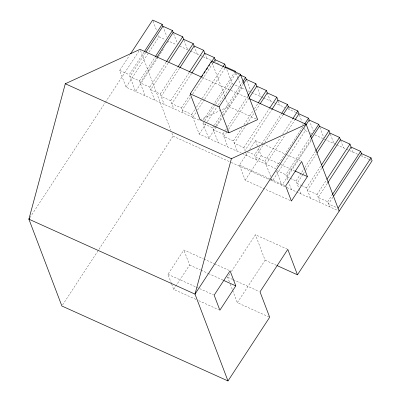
<?xml version="1.0" encoding="UTF-8"?>
<svg xmlns="http://www.w3.org/2000/svg" width="401" height="401" viewBox="0 0 401 401"><rect width="100%" height="100%" fill="white"/><g stroke="black" fill="none" stroke-linecap="round" stroke-linejoin="round"><path stroke-width="0.3" stroke-dasharray="2 1.5" d="M199.011 120.099L126.054 87.182L119.683 70.411L129.538 55.353M29.93 217.608L105.057 102.811M105.403 102.29L139.363 50.396M158.024 57.223L135.593 91.488L129.222 74.716L144.175 51.869M145.568 52.706L129.934 76.591L139.478 80.897L145.137 95.794M126.054 87.182L159.017 36.822L158.355 35.087M139.478 80.897L155.107 57.012M156.53 57.924L140.22 82.847L149.758 87.152L154.676 100.095M158.36 56.701L164.139 47.874M167.538 42.686L168.555 41.128L176.41 44.671M149.758 87.152L166.069 62.23M168.044 63.188L150.711 89.664L160.255 93.969L164.215 104.4M160.255 93.969L177.583 67.493M179.513 68.335L161.167 96.37L170.706 100.676L173.753 108.706M170.706 100.676L189.056 72.641M191.538 73.528L171.834 103.638L181.372 107.944L183.297 113.007M181.372 107.944L189.868 94.962M190.355 97.659L182.199 110.12L191.738 114.425L199.207 134.084L241.297 153.077M192.731 94.024L212.781 63.393M62.566 304.96L98.591 249.923M98.932 249.397L173.037 136.175L171.718 132.706M191.738 114.425L195.137 109.232M196.495 107.157L201.934 98.846M202.274 98.33L222.66 67.178M192.836 117.313L196.234 112.12M197.593 110.044L204.39 99.664M204.731 99.142L225.116 67.99M203.397 120.059L234.996 71.774M204.45 121.418L203.086 123.493L212.63 127.799L218.289 142.696M204.786 120.896L215.322 104.801M215.663 104.285L236.049 73.132L238.856 74.401M199.207 134.084L207.021 122.145M207.362 121.628L217.898 105.533M218.234 105.012L232.169 83.724L226.675 69.268M212.63 127.799L213.989 125.724M214.329 125.202L221.126 114.816M222.485 112.741L242.53 82.11M215.748 126.114L213.372 129.749L222.911 134.054L227.828 146.997M216.089 125.598L221.863 116.771M223.227 114.691L243.272 84.06M216.224 126.967L208.746 138.39L202.375 121.618M216.565 126.45L222.339 117.623M223.698 115.548L241.708 88.03L238.224 78.862M222.911 134.054L224.951 130.937M225.287 130.42L227.327 127.302M227.668 126.786L247.718 96.155M226.926 131.894L223.863 136.566L233.407 140.871L237.367 151.302M227.262 131.378L228.284 129.819M228.62 129.297L248.67 98.666M233.407 140.871L241.898 127.894M243.938 124.776L253.116 110.761M254.475 108.681L257.532 104.009M246.55 124.581L234.319 143.272L243.858 147.578L244.986 150.54L271.828 109.528M246.891 124.064L254.028 113.162M255.723 110.566L259.803 104.335M243.858 147.578L269.342 108.641M171.453 283.577L167.934 274.319L183.858 249.983L203.257 258.74M290.259 200.53L245.181 180.189L239.437 165.072L247.948 152.064M249.653 149.463L255.437 140.616L262.284 143.708M256.45 159.914L254.525 154.846L259.963 146.54M261.658 143.944L281.367 113.829M262.825 145.598L255.352 157.022L264.891 161.327L270.82 176.941M264.866 142.485L282.875 114.967M195.904 299.402L173.648 289.362L189.573 265.031L183.858 249.983M245.181 180.189L261.181 155.738L258.089 147.598M264.891 161.327L280.52 137.443M282.56 134.33L292.414 119.272M265.988 164.215L285.357 134.621M286.715 132.546L294.87 120.084M302.715 126.987L275.527 168.52L241.858 153.327M304.444 128.315L305.321 130.626L272.359 180.986L271.041 177.518M291.442 189.598L285.783 174.701L310.249 137.317M310.991 139.272L286.525 176.651L296.063 180.956L298.78 188.104M311.121 140.641L281.898 185.292L276.239 170.395L285.783 174.701M229.402 281.848L227.648 277.221L230.049 273.552M231.422 271.457L255.437 234.765L287.226 249.106M296.063 180.956L304.56 167.979M304.895 167.458L315.432 151.362M302.795 174.646L297.016 183.473L300.945 185.242M303.136 174.124L305.512 170.49M305.853 169.969L316.384 153.879M310.519 198.204L306.559 187.773L320.83 165.969M321.742 168.37L307.472 190.174L317.011 194.48L320.063 202.51M269.101 317.006L237.312 302.665L265.101 260.204L255.437 234.765M317.011 194.48L326.183 180.46M327.311 183.427L318.138 197.442L327.677 201.748L329.602 206.816M327.677 201.748L332.093 195.001M332.92 197.177L328.504 203.924L336.92 207.723M200.069 119.779L228.755 106.576L256.505 119.092M159.017 36.822L165.187 39.609M179.778 46.19L189.879 50.747M190.44 51.002L199.422 55.052M199.984 55.308L211.768 60.621M216.816 62.902L218.5 63.659M232.169 83.724L245.076 89.548M247.883 90.816L249.562 91.573M263.031 97.649L251.247 92.335L250.605 90.646M263.592 97.904L273.698 102.461M274.259 102.716L284.921 107.523M287.728 108.791L295.582 112.335M296.144 112.591L297.828 113.348M202.269 77.418L248.505 98.28M305.321 130.626L307.567 131.638M310.369 132.906L312.053 133.668M314.86 134.931L322.72 138.475M324.399 139.237L336.183 144.555M336.745 144.806L345.727 148.856M346.289 149.112L358.073 154.43M360.88 155.693L368.735 159.237M369.296 159.493L370.98 160.25M119.683 70.411L129.222 74.716M262.855 143.964L285.682 154.26M286.249 154.52L300.514 160.956M261.181 155.738L294.279 170.671M247.788 151.809L254.525 154.846M301.507 185.498L306.559 187.773M239.437 165.072L269.678 178.716M270.249 178.971L285.081 185.663M173.037 136.175L230.69 162.189M231.262 162.445L270.079 179.959M270.645 180.214L286.389 187.317M286.951 187.573L338.018 210.61M265.101 260.204L276.454 265.327M203.828 258.996L214.099 263.627M214.67 263.888L228.936 270.324M227.648 277.221L232.755 279.527M233.327 279.783L258.871 291.311M189.573 265.031L200.415 269.923M200.986 270.179L207.833 273.271M208.405 273.527L223.242 280.219M167.934 274.319L195.894 286.931M196.465 287.186L213.583 294.91M198.756 300.69L218.725 309.702M361.466 153.563L362.559 156.455M351.096 147.082L353.02 152.149M340.649 140.39L343.482 147.844M330.419 134.27L333.943 143.543M319.913 127.418L323.757 137.548M309.201 120.034L313.336 130.921M299.387 115.012L301.808 121.373M302.685 123.688L303.126 124.846M288.53 107.237L289.407 109.553M278.374 101.308L279.868 105.247M267.277 92.912L270.329 100.942M299.001 188.686L300.981 193.904M256.825 86.205L260.79 96.636M246.76 80.516L250.394 90.085M236.049 73.132L238.009 78.29M255.437 140.616L257.868 147.017M215.157 59.759L216.254 62.646M211.989 62.431L225.006 96.701M225.227 97.283L228.755 106.576M245.412 151.668L246.906 155.608M204.791 53.278L206.715 58.346M194.124 46.01L197.177 54.04M184.114 40.461L187.638 49.734M173.608 33.614L177.453 43.744M162.896 26.23L166.816 36.541M153.082 21.208L156.816 31.037M230.284 284.164L232.48 289.943M232.7 290.519L237.312 302.665M140.49 50.506L170.836 130.39M171.673 284.154L173.648 289.362"/><path stroke-width="0.6" d="M201.698 77.162L140.049 49.348L65.288 83.759L28.897 219.177L61.879 306.008L227.989 380.95L269.673 317.261L260.008 291.823L287.793 249.367L297.457 274.805L372.103 160.756L371.005 157.869L361.466 153.563L360.639 151.388L351.096 147.082L349.973 144.119L340.429 139.814L339.517 137.413L329.978 133.107L329.026 130.596L319.482 126.29L318.74 124.34L309.201 120.034L308.489 118.16L298.951 113.854L297.853 110.967L288.309 106.661L287.487 104.486L277.943 100.18L276.82 97.217L267.277 92.912L266.364 90.511L256.825 86.205L255.873 83.694L246.329 79.388L245.587 77.438L240.54 75.157M339.141 211.116L306.158 124.29L231.397 158.701L195.006 294.123L227.989 380.95M130.556 53.799L152.646 20.05L162.184 24.356L162.896 26.23L172.435 30.536L173.177 32.486L182.721 36.792L183.673 39.303L193.212 43.609L194.124 46.01L203.668 50.315L204.791 53.278L214.334 57.584L215.157 59.759L224.7 64.065L225.798 66.952L235.337 71.258L235.693 72.195M29.584 218.129L28.897 219.177L195.006 294.123L306.158 124.29L249.076 98.536M144.515 51.353L162.184 24.356M145.909 52.19L162.896 26.23M155.448 56.496L172.435 30.536M156.866 57.408L173.177 32.486M166.41 61.709L182.721 36.792M168.721 62.15L183.673 39.303M177.924 66.972L193.212 43.609M179.854 67.814L194.124 46.01M189.392 72.12L203.668 50.315M191.879 73.007L204.791 53.278M190.219 93.849L211.548 61.268L240.425 74.295L257.632 119.603L228.946 132.806L200.069 119.779L190.219 93.849L219.096 106.882L228.946 132.806M202.099 76.275L202.781 75.233M204.139 73.157L205.157 71.599M206.515 69.523L207.538 67.964M208.896 65.889L209.573 64.852M210.936 62.777L214.334 57.584M213.462 62.355L215.157 59.759M223.001 66.661L224.7 64.065M225.116 67.99L225.798 66.952M219.096 106.882L240.425 74.295M242.871 81.588L245.587 77.438M243.613 83.543L246.329 79.388M248.054 95.633L255.873 83.694M249.352 97.628L256.825 86.205M258.209 102.972L266.364 90.511M260.144 103.814L267.277 92.912M269.683 108.12L276.82 97.217M271.828 109.528L277.943 100.18M281.708 113.313L287.487 104.486M283.216 114.45L288.309 106.661M292.755 118.751L297.853 110.967M295.211 119.568L298.951 113.854M304.75 123.869L308.489 118.16M306.143 124.706L309.201 120.034M310.585 136.801L318.74 124.34M311.326 138.751L319.482 126.29M315.772 150.841L329.026 130.596M317.066 152.836L329.978 133.107M235.793 285.883L219.868 310.214L214.154 295.171L230.079 270.835L235.793 285.883L223.808 280.479M307.402 176.59L291.397 201.046L285.652 185.924L301.657 161.468L307.402 176.59L294.85 170.926M321.507 164.931L339.517 137.413M322.083 167.849L340.429 139.814M326.865 179.422L349.973 144.119M327.652 182.906L351.096 147.082M332.434 194.48L360.639 151.388M333.602 196.139L361.466 153.563M338.043 208.229L371.005 157.869M65.288 83.759L231.397 158.701M277.021 265.582L297.457 274.805"/></g></svg>
